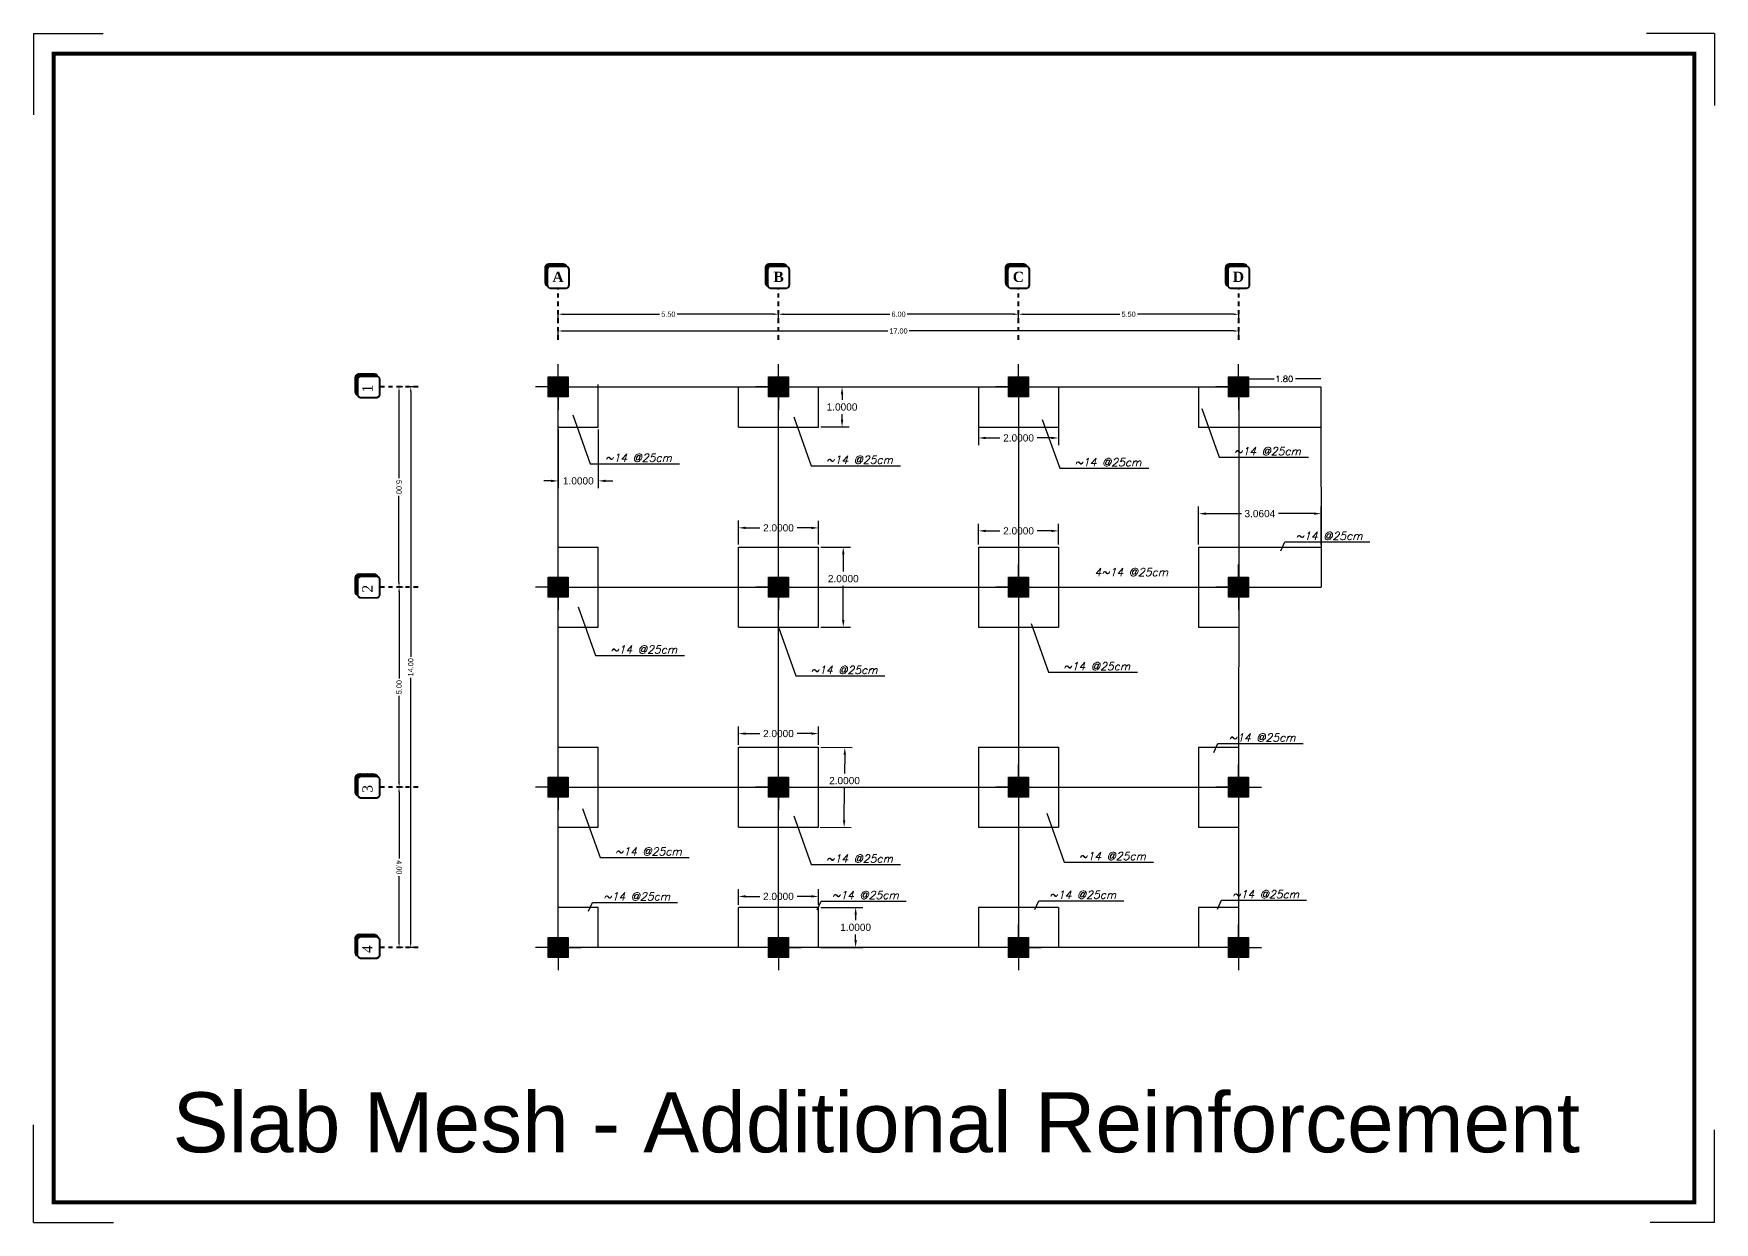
# Model space of a CAD drawing. Header units: inches. Extents: x -1152 to 1352, y 183 to 608.
# Drawn here: x 848.5 to 890.5, y 289.1 to 318.8 of the extents above; entities that cross this region are included whole.
import ezdxf

# ---------------------------------------------------------------- set-up
doc = ezdxf.new("R2010")
doc.units = ezdxf.units.IN
doc.header["$MEASUREMENT"] = 0
doc.linetypes.add('ACAD_ISO10W100', pattern=[18, 12, -3, 0, -3])
for name, color, linetype, lineweight in [('dimention', 2, 'Continuous', 13), ('Layer1', 1, 'Continuous', 40), ('Layer4', 252, 'Continuous', 25)]:
    doc.layers.add(name, color=color, linetype=linetype, lineweight=lineweight)
for name, color, linetype in [('hatch', 8, 'Continuous'), ('SAZE_DRAWINGS', 7, 'Continuous'), ('TEXT', 3, 'Continuous')]:
    doc.layers.add(name, color=color, linetype=linetype)
doc.styles.add('DIMPLAN', font='romanc.shx', dxfattribs={"height": 0.15})
doc.styles.add('SAZE_STYLE', font='romancp.shx', dxfattribs={"oblique": 15})
doc.styles.get("Standard").update_dxf_attribs({"font": 'arial.ttf'})
doc.styles.add('style1', font='arial.ttf')
doc.styles.add('TIMES NEW ROMAN', font='times.ttf', dxfattribs={"height": 0.2})
doc.dimstyles.new('SAZE_DIM_STYLE', dxfattribs={"dimtxt": 0.2, "dimasz": 0.2, "dimexe": 0.1, "dimexo": 0.05, "dimgap": 0.05, "dimtad": 0, "dimzin": 0, "dimdsep": 46, "dimtxsty": 'SAZE_STYLE', "dimcen": 0.09, "dimclrd": 2, "dimclre": 2, "dimclrt": 3, "dimadec": 0, "dimazin": 0, "dimtfac": 1, "dimtdec": 4, "dimtix": 1, "dimtmove": 1, "dimatfit": 3, "dimfxl": 1, "dimtolj": 1, "dimtzin": 0, "dimarcsym": 0})
doc.dimstyles.new('sitting', dxfattribs={"dimtxt": 0.13, "dimasz": 0.12, "dimexe": 0.05, "dimexo": 0.05, "dimgap": 0.05, "dimtad": 0, "dimzin": 0, "dimdsep": 46, "dimtxsty": 'style1', "dimcen": 0, "dimazin": 0, "dimtm": 1e-09, "dimtfac": 1, "dimtofl": 0, "dimtmove": 1, "dimatfit": 3, "dimldrblk": 'DOT', "dimfxl": 0.1, "dimfxlon": 1, "dimtolj": 1, "dimtzin": 0, "dimarcsym": 0})
doc.dimstyles.get("Standard").update_dxf_attribs({"dimtxt": 0.18, "dimasz": 0.18, "dimexe": 0.18, "dimexo": 0.0625, "dimgap": 0.09, "dimtad": 0, "dimtih": 1, "dimtoh": 1, "dimdec": 4, "dimzin": 0, "dimdsep": 46, "dimtxsty": 'Standard', "dimcen": 0.09, "dimadec": 0, "dimazin": 0, "dimtfac": 1, "dimtdec": 4, "dimtofl": 0, "dimtmove": 0, "dimatfit": 3, "dimfxl": 1, "dimtolj": 1, "dimtzin": 0, "dimarcsym": 0})

# ---------------------------------------------------------------- blocks, each defined once
blk = doc.blocks.new('5050new')
h = blk.add_hatch(color=256)
h.dxf.hatch_style = 1
h.paths.add_polyline_path([(6309.307, 1826.545), (6308.807, 1826.545), (6308.807, 1826.045), (6309.307, 1826.045)])
for p, q in [((6309.057, 1826.545), (6309.057, 1826.863)), ((6308.807, 1826.295), (6308.489, 1826.295)), ((6309.307, 1826.295), (6309.625, 1826.295)), ((6309.057, 1826.045), (6309.057, 1825.727))]:
    blk.add_line(p, q)
blk.add_lwpolyline([(6308.807, 1826.545), (6309.307, 1826.545), (6309.307, 1826.045), (6308.807, 1826.045)], close=True)
blk = doc.blocks.new('axha')
for p in [(102.376, 27.576), (107.877, 27.576), (113.877, 27.576), (119.377, 27.576), (102.375, 22.576), (107.876, 22.576), (113.876, 22.576), (119.377, 22.576), (102.375, 17.576), (107.875, 17.576), (113.875, 17.576), (119.377, 17.576), (102.375, 13.576), (107.875, 13.576), (113.875, 13.576), (119.377, 13.576)]:
    blk.add_blockref('5050new', p)
blk = doc.blocks.new('axis')
at = {"layer": 'hatch'}
h = blk.add_hatch(dxfattribs=at)
h.set_pattern_fill('ANSI31', color=256, scale=0.003, angle=90)
h.set_pattern_definition([(135, (0, 0), (-0.00673519209, -0.00673519209), [])])
h.paths.add_polyline_path([(767.48, 242.255, 0.414214), (767.384, 242.159), (767.384, 241.79, 0.308343), (767.445, 241.701, -0.09388), (767.438, 241.736), (767.438, 242.105, -0.414214), (767.534, 242.201), (767.903, 242.201, -0.09388), (767.938, 242.194, 0.308343), (767.848, 242.255)])
at = {"layer": 'Layer4'}
blk.add_lwpolyline([(767.938, 242.194, 0.308343), (767.848, 242.255), (767.48, 242.255, 0.414214), (767.384, 242.159), (767.384, 241.79, 0.308343), (767.445, 241.701, 0.308343)], format="xyb", dxfattribs=at)
for points in [[(767.534, 241.64), (767.903, 241.64, 0.414214), (767.999, 241.736), (767.999, 242.105, 0.414214), (767.903, 242.201), (767.534, 242.201, 0.414214), (767.438, 242.105), (767.438, 241.736, 0.414214)], [(767.534, 241.655), (767.903, 241.655, 0.414214), (767.984, 241.736), (767.984, 242.105, 0.414214), (767.903, 242.186), (767.534, 242.186, 0.414214), (767.453, 242.105), (767.453, 241.736, 0.414214)]]:
    blk.add_lwpolyline(points, format="xyb", close=True, dxfattribs=at)
blk = doc.blocks.new('*D35')
at = {"layer": 'DEFPOINTS', "color": 0, "transparency": 16777216}
for p in [(6603.94, 1855.689), (6598.438, 1855.047), (6603.94, 1855.047)]:
    blk.add_point(p, dxfattribs=at)
at = {"layer": 'dimention', "color": 0, "lineweight": -2, "transparency": 16777216}
for p, q in [((6598.438, 1855.589), (6598.438, 1855.739)), ((6598.558, 1855.689), (6600.97, 1855.689)), ((6603.82, 1855.689), (6601.408, 1855.689)), ((6603.94, 1855.589), (6603.94, 1855.739))]:
    blk.add_line(p, q, dxfattribs=at)
at = {"layer": 'dimention', "color": 0, "transparency": 16777216}
for points in [[(6598.558, 1855.709), (6598.558, 1855.669), (6598.438, 1855.689)], [(6603.82, 1855.709), (6603.82, 1855.669), (6603.94, 1855.689)]]:
    blk.add_solid(points, dxfattribs=at)
at = {"layer": 'dimention', "color": 0, "transparency": 16777216, "insert": (6601.189, 1855.689), "char_height": 0.13, "attachment_point": 5, "style": 'style1'}
blk.add_mtext('\\A1;5.50', dxfattribs=at)
blk = doc.blocks.new('_Dot')
at = {"color": 0, "linetype": 'ByBlock', "lineweight": -2}
blk.add_line((-0.5, 0), (-1, 0), dxfattribs=at)
at = {"color": 0, "linetype": 'ByBlock', "const_width": 0.5}
blk.add_lwpolyline([(-0.25, 0, 1), (0.25, 0, 1)], format="xyb", close=True, dxfattribs=at)
blk = doc.blocks.new('*D30')
at = {"layer": 'DEFPOINTS', "color": 0, "transparency": 16777216}
for p in [(6609.94, 1855.689), (6603.94, 1855.047), (6609.94, 1855.047)]:
    blk.add_point(p, dxfattribs=at)
at = {"layer": 'dimention', "color": 0, "lineweight": -2, "transparency": 16777216}
for p, q in [((6603.94, 1855.589), (6603.94, 1855.739)), ((6604.06, 1855.689), (6606.721, 1855.689)), ((6609.82, 1855.689), (6607.159, 1855.689)), ((6609.94, 1855.589), (6609.94, 1855.739))]:
    blk.add_line(p, q, dxfattribs=at)
at = {"layer": 'dimention', "color": 0, "transparency": 16777216}
for points in [[(6604.06, 1855.709), (6604.06, 1855.669), (6603.94, 1855.689)], [(6609.82, 1855.709), (6609.82, 1855.669), (6609.94, 1855.689)]]:
    blk.add_solid(points, dxfattribs=at)
at = {"layer": 'dimention', "color": 0, "transparency": 16777216, "insert": (6606.94, 1855.689), "char_height": 0.13, "attachment_point": 5, "rotation": 359.9997, "style": 'style1'}
blk.add_mtext('\\A1;6.00', dxfattribs=at)
blk = doc.blocks.new('*D31')
at = {"layer": 'DEFPOINTS', "color": 0, "transparency": 16777216}
for p in [(6615.44, 1855.688), (6609.938, 1855.047), (6615.44, 1855.047)]:
    blk.add_point(p, dxfattribs=at)
at = {"layer": 'dimention', "color": 0, "lineweight": -2, "transparency": 16777216}
for p, q in [((6609.938, 1855.588), (6609.938, 1855.738)), ((6610.058, 1855.688), (6612.47, 1855.688)), ((6615.32, 1855.688), (6612.908, 1855.688)), ((6615.44, 1855.588), (6615.44, 1855.738))]:
    blk.add_line(p, q, dxfattribs=at)
at = {"layer": 'dimention', "color": 0, "transparency": 16777216}
for points in [[(6610.058, 1855.708), (6610.058, 1855.668), (6609.938, 1855.688)], [(6615.32, 1855.708), (6615.32, 1855.668), (6615.44, 1855.688)]]:
    blk.add_solid(points, dxfattribs=at)
at = {"layer": 'dimention', "color": 0, "transparency": 16777216, "insert": (6612.689, 1855.688), "char_height": 0.13, "attachment_point": 5, "rotation": 0.0036, "style": 'style1'}
blk.add_mtext('\\A1;5.50', dxfattribs=at)
blk = doc.blocks.new('*D36')
at = {"layer": 'DEFPOINTS', "color": 0, "transparency": 16777216}
for p in [(6594.938, 1853.871), (6594.457, 1848.871), (6594.939, 1848.871)]:
    blk.add_point(p, dxfattribs=at)
at = {"layer": 'dimention', "color": 0, "lineweight": -2, "transparency": 16777216}
for p, q in [((6594.557, 1853.871), (6594.407, 1853.871)), ((6594.457, 1853.751), (6594.457, 1851.59)), ((6594.457, 1848.991), (6594.457, 1851.153)), ((6594.557, 1848.871), (6594.407, 1848.871))]:
    blk.add_line(p, q, dxfattribs=at)
at = {"layer": 'dimention', "color": 0, "transparency": 16777216}
for points in [[(6594.477, 1853.751), (6594.437, 1853.751), (6594.457, 1853.871)], [(6594.477, 1848.991), (6594.437, 1848.991), (6594.457, 1848.871)]]:
    blk.add_solid(points, dxfattribs=at)
at = {"layer": 'dimention', "color": 0, "transparency": 16777216, "insert": (6594.457, 1851.371), "char_height": 0.13, "attachment_point": 5, "rotation": 270.0088, "style": 'style1'}
blk.add_mtext('\\A1;5.00', dxfattribs=at)
blk = doc.blocks.new('*D32')
at = {"layer": 'DEFPOINTS', "color": 0, "transparency": 16777216}
for p in [(6594.938, 1843.871), (6594.459, 1839.871), (6594.938, 1839.871)]:
    blk.add_point(p, dxfattribs=at)
at = {"layer": 'dimention', "color": 0, "lineweight": -2, "transparency": 16777216}
for p, q in [((6594.559, 1843.871), (6594.409, 1843.871)), ((6594.459, 1843.751), (6594.459, 1842.092)), ((6594.459, 1839.991), (6594.459, 1841.65)), ((6594.559, 1839.871), (6594.409, 1839.871))]:
    blk.add_line(p, q, dxfattribs=at)
at = {"layer": 'dimention', "color": 0, "transparency": 16777216}
for points in [[(6594.479, 1843.751), (6594.439, 1843.751), (6594.459, 1843.871)], [(6594.479, 1839.991), (6594.439, 1839.991), (6594.459, 1839.871)]]:
    blk.add_solid(points, dxfattribs=at)
at = {"layer": 'dimention', "color": 0, "transparency": 16777216, "insert": (6594.459, 1841.871), "char_height": 0.13, "attachment_point": 5, "rotation": 270.0046, "style": 'style1'}
blk.add_mtext('\\A1;4.00', dxfattribs=at)
blk = doc.blocks.new('*D33')
at = {"layer": 'DEFPOINTS', "color": 0, "transparency": 16777216}
for p in [(6615.44, 1855.27), (6598.438, 1855.047), (6615.44, 1855.047)]:
    blk.add_point(p, dxfattribs=at)
at = {"layer": 'dimention', "color": 0, "lineweight": -2, "transparency": 16777216}
for p, q in [((6598.438, 1855.17), (6598.438, 1855.32)), ((6598.558, 1855.27), (6606.676, 1855.27)), ((6615.32, 1855.27), (6607.202, 1855.27)), ((6615.44, 1855.17), (6615.44, 1855.32))]:
    blk.add_line(p, q, dxfattribs=at)
at = {"layer": 'dimention', "color": 0, "transparency": 16777216}
for points in [[(6598.558, 1855.29), (6598.558, 1855.25), (6598.438, 1855.27)], [(6615.32, 1855.29), (6615.32, 1855.25), (6615.44, 1855.27)]]:
    blk.add_solid(points, dxfattribs=at)
at = {"layer": 'dimention', "color": 0, "transparency": 16777216, "insert": (6606.939, 1855.27), "char_height": 0.13, "attachment_point": 5, "style": 'style1'}
blk.add_mtext('\\A1;17.00', dxfattribs=at)
blk = doc.blocks.new('*D37')
at = {"layer": 'DEFPOINTS', "color": 0, "transparency": 16777216}
for p in [(6594.938, 1853.871), (6594.75, 1839.867), (6594.936, 1839.867)]:
    blk.add_point(p, dxfattribs=at)
at = {"layer": 'dimention', "color": 0, "lineweight": -2, "transparency": 16777216}
for p, q in [((6594.851, 1853.871), (6594.701, 1853.871)), ((6594.751, 1853.751), (6594.751, 1847.132)), ((6594.75, 1839.987), (6594.75, 1846.606)), ((6594.85, 1839.867), (6594.7, 1839.867))]:
    blk.add_line(p, q, dxfattribs=at)
at = {"layer": 'dimention', "color": 0, "transparency": 16777216}
for points in [[(6594.731, 1853.751), (6594.771, 1853.751), (6594.751, 1853.871)], [(6594.73, 1839.987), (6594.77, 1839.987), (6594.75, 1839.867)]]:
    blk.add_solid(points, dxfattribs=at)
at = {"layer": 'dimention', "color": 0, "transparency": 16777216, "insert": (6594.75, 1846.869), "char_height": 0.13, "attachment_point": 5, "rotation": 89.9919, "style": 'style1'}
blk.add_mtext('\\A1;14.00', dxfattribs=at)
blk = doc.blocks.new('*D34')
at = {"layer": 'DEFPOINTS', "color": 0, "transparency": 16777216}
for p in [(6594.938, 1848.871), (6594.46, 1843.871), (6594.938, 1843.871)]:
    blk.add_point(p, dxfattribs=at)
at = {"layer": 'dimention', "color": 0, "lineweight": -2, "transparency": 16777216}
for p, q in [((6594.56, 1848.871), (6594.41, 1848.871)), ((6594.46, 1848.751), (6594.46, 1846.59)), ((6594.46, 1843.991), (6594.46, 1846.153)), ((6594.56, 1843.871), (6594.41, 1843.871))]:
    blk.add_line(p, q, dxfattribs=at)
at = {"layer": 'dimention', "color": 0, "transparency": 16777216}
for points in [[(6594.44, 1848.751), (6594.48, 1848.751), (6594.46, 1848.871)], [(6594.44, 1843.991), (6594.48, 1843.991), (6594.46, 1843.871)]]:
    blk.add_solid(points, dxfattribs=at)
at = {"layer": 'dimention', "color": 0, "transparency": 16777216, "insert": (6594.46, 1846.371), "char_height": 0.13, "attachment_point": 5, "rotation": 90, "style": 'style1'}
blk.add_mtext('\\A1;5.00', dxfattribs=at)
blk = doc.blocks.new('*D393')
at = {"color": 0, "lineweight": -2, "transparency": 16777216}
for p, q in [((866.111, 297.033), (866.111, 297.424)), ((868.111, 297.033), (868.111, 297.424)), ((866.291, 297.244), (866.646, 297.244)), ((867.931, 297.244), (867.576, 297.244))]:
    blk.add_line(p, q, dxfattribs=at)
at = {"color": 0, "transparency": 16777216}
for points in [[(866.291, 297.274), (866.291, 297.214), (866.111, 297.244)], [(867.931, 297.274), (867.931, 297.214), (868.111, 297.244)]]:
    blk.add_solid(points, dxfattribs=at)
at = {"layer": 'DEFPOINTS', "color": 0, "transparency": 16777216}
for p in [(866.111, 296.971), (868.111, 297.244), (868.111, 296.971)]:
    blk.add_point(p, dxfattribs=at)
at = {"color": 0, "transparency": 16777216, "insert": (867.111, 297.244), "char_height": 0.18, "attachment_point": 5}
blk.add_mtext('\\A1;2.0000', dxfattribs=at)
blk = doc.blocks.new('*D394')
at = {"color": 0, "lineweight": -2, "transparency": 16777216}
for p, q in [((872.112, 309.388), (872.112, 308.518)), ((874.112, 309.388), (874.112, 308.518)), ((872.292, 308.698), (872.647, 308.698)), ((873.932, 308.698), (873.577, 308.698))]:
    blk.add_line(p, q, dxfattribs=at)
at = {"color": 0, "transparency": 16777216}
for points in [[(872.292, 308.728), (872.292, 308.668), (872.112, 308.698)], [(873.932, 308.728), (873.932, 308.668), (874.112, 308.698)]]:
    blk.add_solid(points, dxfattribs=at)
at = {"layer": 'DEFPOINTS', "color": 0, "transparency": 16777216}
for p in [(872.112, 309.45), (874.112, 309.45), (874.112, 308.698)]:
    blk.add_point(p, dxfattribs=at)
at = {"color": 0, "transparency": 16777216, "insert": (873.112, 308.698), "char_height": 0.18, "attachment_point": 5}
blk.add_mtext('\\A1;2.0000', dxfattribs=at)
blk = doc.blocks.new('*D395')
at = {"color": 0, "lineweight": -2, "transparency": 16777216}
for p, q in [((868.173, 296.971), (869.221, 296.971)), ((869.041, 296.791), (869.041, 296.653)), ((869.041, 296.151), (869.041, 296.289)), ((868.173, 295.971), (869.221, 295.971))]:
    blk.add_line(p, q, dxfattribs=at)
at = {"color": 0, "transparency": 16777216}
for points in [[(869.011, 296.791), (869.071, 296.791), (869.041, 296.971)], [(869.011, 296.151), (869.071, 296.151), (869.041, 295.971)]]:
    blk.add_solid(points, dxfattribs=at)
at = {"layer": 'DEFPOINTS', "color": 0, "transparency": 16777216}
for p in [(868.111, 296.971), (868.111, 295.971), (869.041, 295.971)]:
    blk.add_point(p, dxfattribs=at)
at = {"color": 0, "transparency": 16777216, "insert": (869.041, 296.471), "char_height": 0.18, "attachment_point": 5}
blk.add_mtext('\\A1;1.0000', dxfattribs=at)
blk = doc.blocks.new('*D396')
at = {"color": 0, "lineweight": -2, "transparency": 16777216}
for p, q in [((868.174, 300.971), (868.951, 300.964)), ((868.769, 300.786), (868.765, 300.319)), ((868.754, 299.146), (868.762, 299.955)), ((868.156, 298.971), (868.933, 298.964))]:
    blk.add_line(p, q, dxfattribs=at)
at = {"color": 0, "transparency": 16777216}
for points in [[(868.739, 300.786), (868.799, 300.786), (868.771, 300.966)], [(868.724, 299.146), (868.784, 299.146), (868.753, 298.966)]]:
    blk.add_solid(points, dxfattribs=at)
at = {"layer": 'DEFPOINTS', "color": 0, "transparency": 16777216}
for p in [(868.111, 300.972), (868.094, 298.972), (868.753, 298.966)]:
    blk.add_point(p, dxfattribs=at)
at = {"color": 0, "transparency": 16777216, "insert": (868.763, 300.137), "char_height": 0.18, "attachment_point": 5}
blk.add_mtext('\\A1;2.0000', dxfattribs=at)
blk = doc.blocks.new('*D397')
at = {"color": 0, "lineweight": -2, "transparency": 16777216}
for p, q in [((868.175, 305.971), (868.912, 305.971)), ((868.732, 305.791), (868.732, 305.364)), ((868.732, 304.151), (868.732, 305)), ((868.174, 303.971), (868.912, 303.971))]:
    blk.add_line(p, q, dxfattribs=at)
at = {"color": 0, "transparency": 16777216}
for points in [[(868.702, 305.791), (868.762, 305.791), (868.732, 305.971)], [(868.702, 304.151), (868.762, 304.151), (868.732, 303.971)]]:
    blk.add_solid(points, dxfattribs=at)
at = {"layer": 'DEFPOINTS', "color": 0, "transparency": 16777216}
for p in [(868.112, 305.971), (868.112, 303.971), (868.732, 303.971)]:
    blk.add_point(p, dxfattribs=at)
at = {"color": 0, "transparency": 16777216, "insert": (868.732, 305.182), "char_height": 0.18, "attachment_point": 5}
blk.add_mtext('\\A1;2.0000', dxfattribs=at)
blk = doc.blocks.new('*D398')
at = {"color": 0, "lineweight": -2, "transparency": 16777216}
for p, q in [((868.175, 309.972), (868.881, 309.972)), ((868.701, 309.792), (868.701, 309.653)), ((868.701, 309.152), (868.701, 309.289)), ((868.175, 308.972), (868.881, 308.972))]:
    blk.add_line(p, q, dxfattribs=at)
at = {"color": 0, "transparency": 16777216}
for points in [[(868.671, 309.792), (868.731, 309.792), (868.701, 309.972)], [(868.671, 309.152), (868.731, 309.152), (868.701, 308.972)]]:
    blk.add_solid(points, dxfattribs=at)
at = {"layer": 'DEFPOINTS', "color": 0, "transparency": 16777216}
for p in [(868.113, 309.972), (868.113, 308.972), (868.701, 308.972)]:
    blk.add_point(p, dxfattribs=at)
at = {"color": 0, "transparency": 16777216, "insert": (868.701, 309.471), "char_height": 0.18, "attachment_point": 5}
blk.add_mtext('\\A1;1.0000', dxfattribs=at)
blk = doc.blocks.new('*D399')
at = {"color": 0, "lineweight": -2, "transparency": 16777216}
for p, q in [((861.611, 308.909), (861.611, 307.445)), ((862.611, 308.909), (862.611, 307.445)), ((861.431, 307.625), (861.251, 307.625)), ((862.791, 307.625), (862.971, 307.625))]:
    blk.add_line(p, q, dxfattribs=at)
at = {"color": 0, "transparency": 16777216}
for points in [[(861.431, 307.655), (861.431, 307.595), (861.611, 307.625)], [(862.791, 307.655), (862.791, 307.595), (862.611, 307.625)]]:
    blk.add_solid(points, dxfattribs=at)
at = {"layer": 'DEFPOINTS', "color": 0, "transparency": 16777216}
for p in [(861.611, 308.972), (862.611, 308.972), (862.611, 307.625)]:
    blk.add_point(p, dxfattribs=at)
at = {"color": 0, "transparency": 16777216, "insert": (862.111, 307.625), "char_height": 0.18, "attachment_point": 5}
blk.add_mtext('\\A1;1.0000', dxfattribs=at)
blk = doc.blocks.new('*D400')
at = {"color": 0, "lineweight": -2, "transparency": 16777216}
for p, q in [((877.612, 306.033), (877.612, 306.987)), ((877.792, 306.807), (878.679, 306.807)), ((880.493, 306.807), (879.606, 306.807)), ((880.673, 306.033), (880.673, 306.987))]:
    blk.add_line(p, q, dxfattribs=at)
at = {"color": 0, "transparency": 16777216}
for points in [[(877.792, 306.837), (877.792, 306.777), (877.612, 306.807)], [(880.493, 306.837), (880.493, 306.777), (880.673, 306.807)]]:
    blk.add_solid(points, dxfattribs=at)
at = {"layer": 'DEFPOINTS', "color": 0, "transparency": 16777216}
for p in [(877.612, 306.807), (877.612, 305.971), (880.673, 305.971)]:
    blk.add_point(p, dxfattribs=at)
at = {"color": 0, "transparency": 16777216, "insert": (879.142, 306.807), "char_height": 0.18, "attachment_point": 5}
blk.add_mtext('\\A1;3.0604', dxfattribs=at)
blk = doc.blocks.new('*D492')
at = {"color": 0, "lineweight": -2, "transparency": 16777216}
for p, q in [((866.111, 301.034), (866.111, 301.492)), ((866.291, 301.312), (866.647, 301.312)), ((867.931, 301.312), (867.576, 301.312)), ((868.111, 301.034), (868.111, 301.492))]:
    blk.add_line(p, q, dxfattribs=at)
at = {"color": 0, "transparency": 16777216}
for points in [[(866.291, 301.342), (866.291, 301.282), (866.111, 301.312)], [(867.931, 301.342), (867.931, 301.282), (868.111, 301.312)]]:
    blk.add_solid(points, dxfattribs=at)
at = {"layer": 'DEFPOINTS', "color": 0, "transparency": 16777216}
for p in [(868.111, 301.312), (866.111, 300.972), (868.111, 300.972)]:
    blk.add_point(p, dxfattribs=at)
at = {"color": 0, "transparency": 16777216, "insert": (867.111, 301.312), "char_height": 0.18, "attachment_point": 5}
blk.add_mtext('\\A1;2.0000', dxfattribs=at)
blk = doc.blocks.new('*D493')
at = {"color": 0, "lineweight": -2, "transparency": 16777216}
for p, q in [((866.112, 306.034), (866.112, 306.632)), ((868.112, 306.034), (868.112, 306.631)), ((866.292, 306.452), (866.647, 306.452)), ((867.932, 306.451), (867.577, 306.451))]:
    blk.add_line(p, q, dxfattribs=at)
at = {"color": 0, "transparency": 16777216}
for points in [[(866.292, 306.482), (866.292, 306.422), (866.112, 306.452)], [(867.932, 306.481), (867.932, 306.421), (868.112, 306.451)]]:
    blk.add_solid(points, dxfattribs=at)
at = {"layer": 'DEFPOINTS', "color": 0, "transparency": 16777216}
for p in [(868.112, 306.451), (866.112, 305.971), (868.112, 305.971)]:
    blk.add_point(p, dxfattribs=at)
at = {"color": 0, "transparency": 16777216, "insert": (867.112, 306.451), "char_height": 0.18, "attachment_point": 5}
blk.add_mtext('\\A1;2.0000', dxfattribs=at)
blk = doc.blocks.new('*D494')
at = {"color": 0, "lineweight": -2, "transparency": 16777216}
for p, q in [((872.112, 306.034), (872.112, 306.556)), ((872.292, 306.376), (872.647, 306.376)), ((873.932, 306.376), (873.577, 306.376)), ((874.112, 306.034), (874.112, 306.556))]:
    blk.add_line(p, q, dxfattribs=at)
at = {"color": 0, "transparency": 16777216}
for points in [[(872.292, 306.406), (872.292, 306.346), (872.112, 306.376)], [(873.932, 306.406), (873.932, 306.346), (874.112, 306.376)]]:
    blk.add_solid(points, dxfattribs=at)
at = {"layer": 'DEFPOINTS', "color": 0, "transparency": 16777216}
for p in [(874.112, 306.376), (872.112, 305.971), (874.112, 305.971)]:
    blk.add_point(p, dxfattribs=at)
at = {"color": 0, "transparency": 16777216, "insert": (873.112, 306.376), "char_height": 0.18, "attachment_point": 5}
blk.add_mtext('\\A1;2.0000', dxfattribs=at)
blk = doc.blocks.new('AXBANDI123ABC')
at = {"layer": 'Layer1', "linetype": 'ACAD_ISO10W100', "ltscale": 0.01}
for p, q in [((6598.438, 1855.047), (6598.438, 1856.33)), ((6603.94, 1855.047), (6603.94, 1856.33)), ((6609.94, 1855.047), (6609.94, 1856.33)), ((6615.44, 1855.047), (6615.44, 1856.33)), ((6594.938, 1853.871), (6593.98, 1853.871)), ((6594.938, 1848.871), (6593.98, 1848.871)), ((6594.938, 1843.871), (6593.98, 1843.871)), ((6594.936, 1839.867), (6593.978, 1839.867))]:
    blk.add_line(p, q, dxfattribs=at)
at = {"layer": 'Layer1'}
for p, rotation in [((5830.756, 1614.573), 0.008750763624052858), ((5836.258, 1614.573), 0.008750763624052854), ((5842.258, 1614.573), 0.008750763624052854), ((5847.758, 1614.573), 0.008750763624052851)]:
    blk.add_blockref('axis', p, dxfattribs=dict(at, rotation=rotation))
at = {"layer": 'Layer1', "xscale": -1, "rotation": 90.00875076362396}
for p in [(6835.503, 2621.627), (6835.503, 2616.627), (6835.503, 2611.627), (6835.501, 2607.622)]:
    blk.add_blockref('axis', p, dxfattribs=at)
at = {"layer": 'TEXT', "color": 9, "true_color": 0xc7c8ca, "attachment_point": 3, "style": 'TIMES NEW ROMAN'}
for s, insert, char_height, rotation in [('{\\fTimes New Roman|b1|i0|c0|p18;A}', (6598.571, 1856.751), 0.2556, 0.0088), ('{\\fTimes New Roman|b1|i0|c0|p18;B}', (6604.073, 1856.751), 0.2556, 0.0088), ('{\\fTimes New Roman|b1|i0|c178|p18;C}', (6610.073, 1856.751), 0.2556, 0.0088), ('{\\fTimes New Roman|b1|i0|c0|p18;D}', (6615.573, 1856.751), 0.2556, 0.0088), ('1', (6593.54, 1853.927), 0.256, 90.0088), ('2', (6593.54, 1848.927), 0.256, 90.0088), ('3', (6593.54, 1843.927), 0.256, 90.0088), ('4', (6593.538, 1839.923), 0.256, 90.0088)]:
    blk.add_mtext_dynamic_manual_height_columns(s, width=0.30135, gutter_width=12.5, heights=[0], dxfattribs=dict(at, insert=insert, char_height=char_height, rotation=rotation))
at = {"layer": 'dimention', "color": 9, "true_color": 0xc7c8ca}
for p1, p2, distance, picture, middle in [((6598.438, 1855.047), (6603.94, 1855.047), 0.642, '*D35', (6601.189, 1855.689)), ((6603.94, 1855.047), (6609.94, 1855.047), 0.642, '*D30', (6606.94, 1855.689)), ((6609.938, 1855.047), (6615.44, 1855.047), 0.641, '*D31', (6612.689, 1855.688)), ((6598.438, 1855.047), (6615.44, 1855.047), 0.223, '*D33', (6606.939, 1855.27)), ((6594.938, 1853.871), (6594.939, 1848.871), -0.481, '*D36', (6594.457, 1851.371)), ((6594.938, 1853.871), (6594.938, 1843.871), -0.187, '*D37', (6594.75, 1846.869)), ((6594.938, 1848.871), (6594.938, 1843.871), -0.478, '*D34', (6594.46, 1846.371)), ((6594.938, 1843.871), (6594.938, 1839.871), -0.479, '*D32', (6594.459, 1841.871))]:
    dim = blk.add_aligned_dim(p1=p1, p2=p2, distance=distance, dimstyle='sitting', override={"dimarcsym": 1}, dxfattribs=at)
    dim.commit()
    dim.dimension.update_dxf_attribs({"geometry": picture, "text_midpoint": middle})

msp = doc.modelspace()

# ---------------------------------------------------------------- linework, layer by layer
for p, q in [((861.61068, 295.97084), (861.61068, 310.03305)), ((861.86103, 309.97168), (878.61233, 309.97168)), ((878.36236, 309.97168), (880.66287, 309.97168)), ((878.61233, 309.97168), (878.61187, 295.97084)), ((880.66287, 309.97168), (880.67498, 304.97088)), ((867.11068, 295.97084), (867.11278, 309.72168)), ((873.11237, 309.72168), (873.11069, 295.97084)), ((861.61068, 304.97169), (878.61216, 304.97086)), ((878.86223, 304.97088), (880.67498, 304.97088)), ((861.86062, 299.97168), (878.612, 299.97168)), ((878.61187, 295.97084), (861.61068, 295.97084))]:
    msp.add_line(p, q)
at = {"color": 2, "true_color": 0xf1eb1f}
for p, q in [((862.61068, 308.97168), (862.61068, 310.03305)), ((866.11267, 308.97168), (866.11282, 309.97168)), ((868.11267, 308.97168), (868.11282, 309.97168)), ((872.1124, 309.97168), (872.11228, 308.97168)), ((874.1124, 309.97168), (874.11228, 308.97168)), ((877.61233, 309.97171), (877.61229, 308.97168)), ((861.61068, 305.97169), (862.61068, 305.97165)), ((862.61068, 303.97164), (862.61068, 305.97165)), ((866.11191, 303.97147), (866.11221, 305.97149)), ((866.11221, 305.97149), (868.11221, 305.97141)), ((868.11191, 303.97137), (868.11221, 305.97141)), ((872.11191, 305.97123), (872.11167, 303.97118)), ((872.11191, 305.97123), (874.11191, 305.97115)), ((874.11191, 305.97115), (874.11167, 303.97108)), ((877.6122, 305.971), (877.61213, 303.97091)), ((877.6122, 305.971), (880.65477, 305.97086)), ((861.61068, 303.97169), (862.61068, 303.97164)), ((866.11191, 303.97147), (868.11191, 303.97137)), ((872.11167, 303.97118), (874.11167, 303.97108)), ((877.61213, 303.97091), (878.61213, 303.97086)), ((861.61068, 300.97168), (862.61068, 300.97168)), ((862.61068, 298.97168), (862.61068, 300.97168)), ((866.11114, 298.97168), (866.11145, 300.97168)), ((866.11145, 300.97168), (868.11145, 300.97168)), ((868.11114, 298.97168), (868.11145, 300.97168)), ((872.1113, 300.97168), (872.11106, 298.97168)), ((872.1113, 300.97168), (874.1113, 300.97168)), ((874.1113, 300.97168), (874.11106, 298.97168)), ((877.61203, 300.97168), (877.61197, 298.97168)), ((877.61203, 300.97168), (878.61203, 300.97168)), ((861.61068, 298.97168), (862.61068, 298.97168)), ((866.11114, 298.97168), (868.11114, 298.97168)), ((872.11106, 298.97168), (874.11106, 298.97168)), ((877.61197, 298.97168), (878.61197, 298.97168)), ((862.61068, 295.97084), (862.61068, 296.97084)), ((866.11068, 295.97084), (866.11084, 296.97084)), ((868.11068, 295.97084), (868.11084, 296.97084)), ((872.11081, 296.97084), (872.11069, 295.97084)), ((874.11081, 296.97084), (874.11069, 295.97084)), ((877.6119, 296.97084), (877.61187, 295.97087))]:
    msp.add_line(p, q, dxfattribs=at)
at = {"color": 1, "ltscale": 0.1}
for p, q in [((878.86237, 310.17246), (879.49585, 310.17246)), ((880.66504, 310.17246), (880.03156, 310.17246))]:
    msp.add_line(p, q, dxfattribs=at)
at = {"color": 2}
for p, q in [((861.61068, 308.97168), (862.61068, 308.97168)), ((866.11267, 308.97168), (868.11267, 308.97168)), ((872.11228, 308.97168), (874.11228, 308.97168)), ((877.61229, 308.97168), (880.66529, 308.97168)), ((862.61068, 296.97084), (861.61068, 296.97084)), ((868.11084, 296.97084), (866.11084, 296.97084)), ((874.11081, 296.97084), (872.11081, 296.97084)), ((878.6119, 296.97084), (877.6119, 296.97084))]:
    msp.add_line(p, q, dxfattribs=at)
at = {"layer": 'Layer4'}
for p, q in [((848.49971, 318.80018), (848.49971, 316.77)), ((848.49971, 318.80018), (850.24033, 318.80018)), ((890.49971, 318.80018), (888.80171, 318.80018)), ((890.49971, 318.80018), (890.49971, 317.00147)), ((848.49971, 289.10018), (848.49971, 291.53783)), ((890.49971, 289.10018), (890.49971, 291.41421)), ((890.49971, 289.10018), (890.49971, 290.10018)), ((848.49971, 289.10018), (850.49974, 289.10018)), ((890.49971, 289.10018), (888.89483, 289.10018))]:
    msp.add_line(p, q, dxfattribs=at)
at = {"layer": 'Layer4', "const_width": 0.1}
msp.add_lwpolyline([(848.99971, 318.30018), (889.99971, 318.30018), (889.99971, 289.60018), (848.99971, 289.60018)], close=True, dxfattribs=at)

# ---------------------------------------------------------------- block references
for name, p in [('axha', (-5549.82191, -1543.89928)), ('AXBANDI123ABC', (-5736.82728, -1543.89928))]:
    msp.add_blockref(name, p)

# ---------------------------------------------------------------- texts
at = {"color": 242, "style": 'DIMPLAN'}
msp.add_text('1.80', height=0.15, dxfattribs=at).set_placement((879.52442, 310.09746))
at = {"color": 6, "insert": (841.03272, 292.35045), "char_height": 1.5, "attachment_point": 1}
msp.add_mtext_dynamic_manual_height_columns('\\pxqc;Slab Mesh - Additional Reinforcement', width=57.0507531, gutter_width=36.72032, heights=[0], dxfattribs=at)
at = {"layer": 'SAZE_DRAWINGS', "color": 3, "char_height": 0.2, "attachment_point": 7, "style": 'SAZE_STYLE'}
for s, insert in [('\\A1;~14 @25cm', (862.77952, 308.10362)), ('\\A1;~14 @25cm', (878.49616, 308.26688)), ('\\A1;~14 @25cm', (868.3016, 308.05463)), ('\\A1;~14 @25cm', (874.50982, 307.98933)), ('\\A1;~14 @25cm', (880.03603, 306.15011)), ('\\A1;4~14 @25cm', (875.00565, 305.24767)), ('\\A1;~14 @25cm', (862.91022, 303.31189)), ('\\A1;~14 @25cm', (867.91737, 302.80096)), ('\\A1;~14 @25cm', (874.22995, 302.8932)), ('\\A1;~14 @25cm', (878.36277, 301.11304)), ('\\A1;~14 @25cm', (863.02458, 298.26701)), ('\\A1;~14 @25cm', (868.3016, 298.08742)), ('\\A1;~14 @25cm', (874.62418, 298.15273)), ('\\A1;~14 @25cm', (868.4481, 297.17917)), ('\\A1;~14 @25cm', (873.88309, 297.18704)), ('\\A1;~14 @25cm', (878.45139, 297.19696)), ('\\A1;~14 @25cm', (862.73447, 297.1436))]:
    msp.add_mtext(s, dxfattribs=dict(at, insert=insert))

# ---------------------------------------------------------------- dimensions: what is measured, and where the dimension line sits
for base, p1, p2, angle, picture, middle, dimtype in [((868.70117, 308.97159), (868.11282, 309.97168), (868.11267, 308.97168), 269.991249, '*D398', (868.70125, 309.47139), 161), ((874.11224, 308.69805), (872.11233, 309.45031), (874.11233, 309.4503), 359.993018, '*D394', (873.11233, 308.69817), 160), ((868.7316, 303.97128), (868.11221, 305.97141), (868.11191, 303.97137), 269.991249, '*D397', (868.73179, 305.1823), 161), ((868.11088, 297.24385), (866.11084, 296.97084), (868.11084, 296.97084), 179.991249, '*D393', (867.11076, 297.244), 160), ((869.04136, 295.97084), (868.11084, 296.97084), (868.11068, 295.97084), 90, '*D395', (869.04136, 296.47084), 160)]:
    dim = msp.add_linear_dim(base=base, p1=p1, p2=p2, angle=angle, dimstyle='Standard')
    dim.commit()
    dim.dimension.update_dxf_attribs({"geometry": picture, "text_midpoint": middle, "dimtype": dimtype})
for base, p1, p2, picture, middle in [((862.61068, 307.62524), (861.61068, 308.97168), (862.61068, 308.97168), '*D399', (862.11068, 307.62524)), ((868.11145, 301.31219), (866.11145, 300.97168), (868.11145, 300.97168), '*D492', (867.11145, 301.31219))]:
    dim = msp.add_linear_dim(base=base, p1=p1, p2=p2, dimstyle='Standard')
    dim.commit()
    dim.dimension.update_dxf_attribs({"geometry": picture, "text_midpoint": middle})
for p1, p2, distance, picture, middle in [((866.11221, 305.97149), (868.11221, 305.97141), 0.48004, '*D493', (867.11223, 306.45149)), ((880.67256, 305.97095), (877.6122, 305.971), -0.83555, '*D400', (879.14239, 306.80653)), ((872.11191, 305.97123), (874.11191, 305.97115), 0.40486, '*D494', (873.11193, 306.37605))]:
    dim = msp.add_aligned_dim(p1=p1, p2=p2, distance=distance, dimstyle='Standard')
    dim.commit()
    dim.dimension.update_dxf_attribs({"geometry": picture, "text_midpoint": middle})
dim = msp.add_linear_dim(base=(868.75274, 298.96582), p1=(868.11145, 300.97168), p2=(868.09366, 298.97168), angle=269.490508, text='2.0000', dimstyle='Standard')
dim.commit()
dim.dimension.update_dxf_attribs({"geometry": '*D396', "text_midpoint": (868.76315, 300.13705), "dimtype": 161})

# ---------------------------------------------------------------- leaders
at = {"layer": 'SAZE_DRAWINGS', "annotation_type": 0, "has_hookline": 1, "hookline_direction": 0, "text_width": 1.85714}
for points in [[(861.97406, 309.27408), (862.40975, 308.05362), (862.72952, 308.05362)], [(867.49613, 309.2251), (867.93182, 308.00463), (868.2516, 308.00463)], [(873.70436, 309.1598), (874.14005, 307.93933), (874.45982, 307.93933)], [(877.6907, 309.43735), (878.12639, 308.21688), (878.44616, 308.21688)], [(879.66887, 305.88011), (879.76887, 306.10011), (879.98603, 306.10011)], [(862.10476, 304.48236), (862.54045, 303.26189), (862.86022, 303.26189)], [(867.11191, 303.97142), (867.54759, 302.75096), (867.86737, 302.75096)], [(873.42448, 304.06367), (873.86017, 302.8432), (874.17995, 302.8432)], [(877.9956, 300.84304), (878.0956, 301.06304), (878.31277, 301.06304)], [(862.21912, 299.43748), (862.65481, 298.21701), (862.97458, 298.21701)], [(867.49613, 299.25789), (867.93182, 298.03742), (868.2516, 298.03742)], [(873.81872, 299.3232), (874.25441, 298.10273), (874.57418, 298.10273)], [(862.3673, 296.8736), (862.4673, 297.0936), (862.68447, 297.0936)], [(868.08093, 296.90917), (868.18093, 297.12917), (868.3981, 297.12917)], [(873.51593, 296.91704), (873.61593, 297.13704), (873.83309, 297.13704)], [(878.08422, 296.92696), (878.18422, 297.14696), (878.40139, 297.14696)]]:
    msp.add_leader(points, dimstyle='SAZE_DIM_STYLE', override={"dimasz": 0.1, "dimgap": 0.05, "dimtad": 1, "dimdec": 3, "dimse1": 1, "dimse2": 1, "dimclrd": 2}, dxfattribs=at)

doc.saveas('drawing.dxf')
